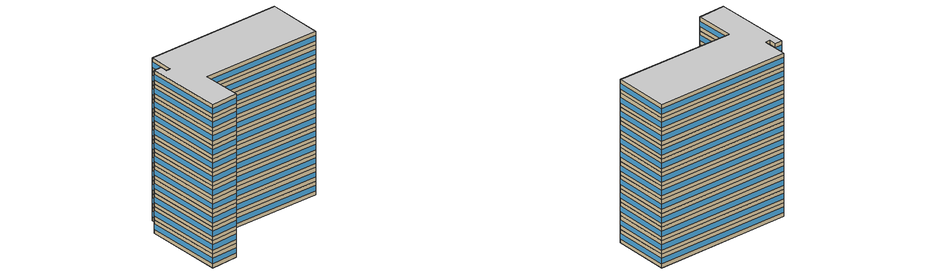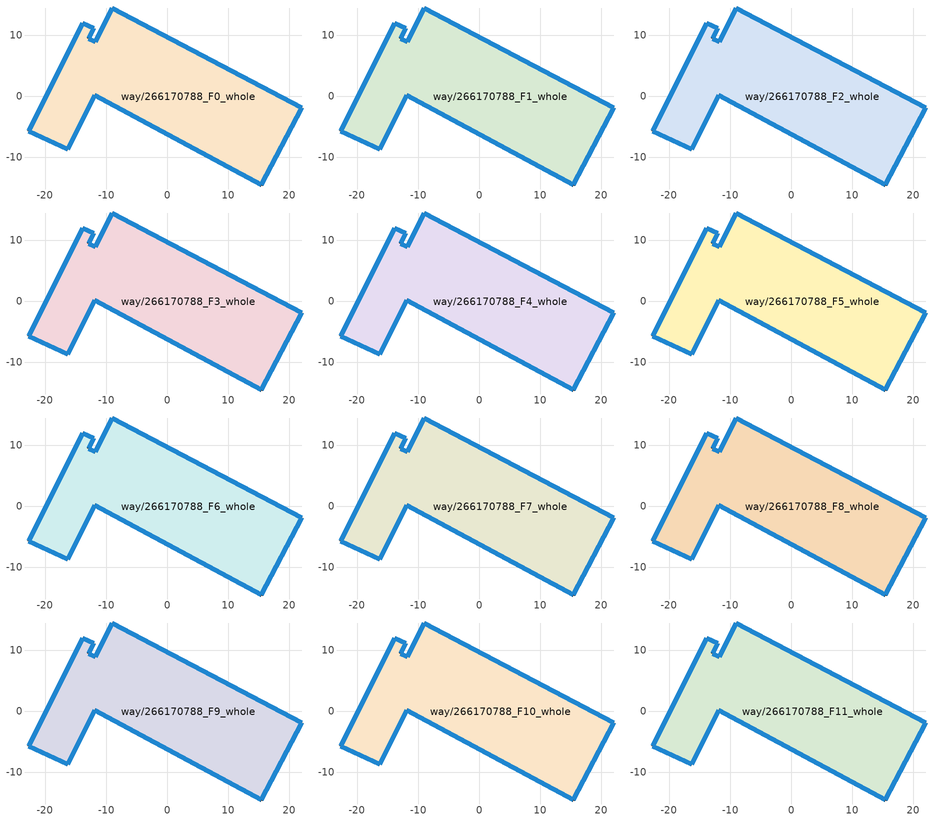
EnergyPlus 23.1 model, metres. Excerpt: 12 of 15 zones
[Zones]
way/266170788_F0_whole
 floor ground (Floor_Construction): 15.39,-14.51 22.01,-1.87 -9.05,14.48 -11.82,8.95 -12.87,9.48 -12.05,11.13 -13.82,12.01 -22.69,-5.68 -16.29,-8.7 -11.93,0.17 z0
 wall outside (Wall_Construction): -22.69,-5.68 -13.82,12.01 -12.05,11.13 -12.87,9.48 -11.82,8.95 -9.05,14.48 22.01,-1.87 15.39,-14.51 -11.93,0.17 -16.29,-8.7 -22.69,-5.68 z0:3.5
 window (Window_Construction): -22.69,-5.67 -13.83,12 / -13.82,12.01 -12.05,11.13 / -12.05,11.13 -12.87,9.48 / -12.87,9.48 -11.82,8.95 / -11.82,8.95 -9.05,14.47 / -9.03,14.47 21.99,-1.86 / 22.01,-1.88 15.4,-14.51 / 15.38,-14.51 -11.91,0.16 / -11.93,0.16 -16.29,-8.7 / -16.29,-8.7 -22.69,-5.68 z1.05:2.45
way/266170788_F1_whole
 floor to way/266170788_F0_whole (Floor_Construction): 15.39,-14.51 22.01,-1.87 -9.05,14.48 -11.82,8.95 -12.87,9.48 -12.05,11.13 -13.82,12.01 -22.69,-5.68 -16.29,-8.7 -11.93,0.17 z3.5
 wall outside (Wall_Construction): -22.69,-5.68 -13.82,12.01 -12.05,11.13 -12.87,9.48 -11.82,8.95 -9.05,14.48 22.01,-1.87 15.39,-14.51 -11.93,0.17 -16.29,-8.7 -22.69,-5.68 z3.5:7
 window (Window_Construction): -22.69,-5.67 -13.83,12 / -13.82,12.01 -12.05,11.13 / -12.05,11.13 -12.87,9.48 / -12.87,9.48 -11.82,8.95 / -11.82,8.95 -9.05,14.47 / -9.03,14.47 21.99,-1.86 / 22.01,-1.88 15.4,-14.51 / 15.38,-14.51 -11.91,0.16 / -11.93,0.16 -16.29,-8.7 / -16.29,-8.7 -22.69,-5.68 z4.55:5.95
way/266170788_F2_whole
 floor to way/266170788_F1_whole (Floor_Construction): 15.39,-14.51 22.01,-1.87 -9.05,14.48 -11.82,8.95 -12.87,9.48 -12.05,11.13 -13.82,12.01 -22.69,-5.68 -16.29,-8.7 -11.93,0.17 z7
 wall outside (Wall_Construction): -22.69,-5.68 -13.82,12.01 -12.05,11.13 -12.87,9.48 -11.82,8.95 -9.05,14.48 22.01,-1.87 15.39,-14.51 -11.93,0.17 -16.29,-8.7 -22.69,-5.68 z7:10.5
 window (Window_Construction): -22.69,-5.67 -13.83,12 / -13.82,12.01 -12.05,11.13 / -12.05,11.13 -12.87,9.48 / -12.87,9.48 -11.82,8.95 / -11.82,8.95 -9.05,14.47 / -9.03,14.47 21.99,-1.86 / 22.01,-1.88 15.4,-14.51 / 15.38,-14.51 -11.91,0.16 / -11.93,0.16 -16.29,-8.7 / -16.29,-8.7 -22.69,-5.68 z8.05:9.45
way/266170788_F3_whole
 floor to way/266170788_F2_whole (Floor_Construction): 15.39,-14.51 22.01,-1.87 -9.05,14.48 -11.82,8.95 -12.87,9.48 -12.05,11.13 -13.82,12.01 -22.69,-5.68 -16.29,-8.7 -11.93,0.17 z10.5
 wall outside (Wall_Construction): -22.69,-5.68 -13.82,12.01 -12.05,11.13 -12.87,9.48 -11.82,8.95 -9.05,14.48 22.01,-1.87 15.39,-14.51 -11.93,0.17 -16.29,-8.7 -22.69,-5.68 z10.5:14
 window (Window_Construction): -22.69,-5.67 -13.83,12 / -13.82,12.01 -12.05,11.13 / -12.05,11.13 -12.87,9.48 / -12.87,9.48 -11.82,8.95 / -11.82,8.95 -9.05,14.47 / -9.03,14.47 21.99,-1.86 / 22.01,-1.88 15.4,-14.51 / 15.38,-14.51 -11.91,0.16 / -11.93,0.16 -16.29,-8.7 / -16.29,-8.7 -22.69,-5.68 z11.55:12.95
way/266170788_F4_whole
 floor to way/266170788_F3_whole (Floor_Construction): 15.39,-14.51 22.01,-1.87 -9.05,14.48 -11.82,8.95 -12.87,9.48 -12.05,11.13 -13.82,12.01 -22.69,-5.68 -16.29,-8.7 -11.93,0.17 z14
 wall outside (Wall_Construction): -22.69,-5.68 -13.82,12.01 -12.05,11.13 -12.87,9.48 -11.82,8.95 -9.05,14.48 22.01,-1.87 15.39,-14.51 -11.93,0.17 -16.29,-8.7 -22.69,-5.68 z14:17.5
 window (Window_Construction): -22.69,-5.67 -13.83,12 / -13.82,12.01 -12.05,11.13 / -12.05,11.13 -12.87,9.48 / -12.87,9.48 -11.82,8.95 / -11.82,8.95 -9.05,14.47 / -9.03,14.47 21.99,-1.86 / 22.01,-1.88 15.4,-14.51 / 15.38,-14.51 -11.91,0.16 / -11.93,0.16 -16.29,-8.7 / -16.29,-8.7 -22.69,-5.68 z15.05:16.45
way/266170788_F5_whole
 floor to way/266170788_F4_whole (Floor_Construction): 15.39,-14.51 22.01,-1.87 -9.05,14.48 -11.82,8.95 -12.87,9.48 -12.05,11.13 -13.82,12.01 -22.69,-5.68 -16.29,-8.7 -11.93,0.17 z17.5
 wall outside (Wall_Construction): -22.69,-5.68 -13.82,12.01 -12.05,11.13 -12.87,9.48 -11.82,8.95 -9.05,14.48 22.01,-1.87 15.39,-14.51 -11.93,0.17 -16.29,-8.7 -22.69,-5.68 z17.5:21
 window (Window_Construction): -22.69,-5.67 -13.83,12 / -13.82,12.01 -12.05,11.13 / -12.05,11.13 -12.87,9.48 / -12.87,9.48 -11.82,8.95 / -11.82,8.95 -9.05,14.47 / -9.03,14.47 21.99,-1.86 / 22.01,-1.88 15.4,-14.51 / 15.38,-14.51 -11.91,0.16 / -11.93,0.16 -16.29,-8.7 / -16.29,-8.7 -22.69,-5.68 z18.55:19.95
way/266170788_F6_whole
 floor to way/266170788_F5_whole (Floor_Construction): 15.39,-14.51 22.01,-1.87 -9.05,14.48 -11.82,8.95 -12.87,9.48 -12.05,11.13 -13.82,12.01 -22.69,-5.68 -16.29,-8.7 -11.93,0.17 z21
 wall outside (Wall_Construction): -22.69,-5.68 -13.82,12.01 -12.05,11.13 -12.87,9.48 -11.82,8.95 -9.05,14.48 22.01,-1.87 15.39,-14.51 -11.93,0.17 -16.29,-8.7 -22.69,-5.68 z21:24.5
 window (Window_Construction): -22.69,-5.67 -13.83,12 / -13.82,12.01 -12.05,11.13 / -12.05,11.13 -12.87,9.48 / -12.87,9.48 -11.82,8.95 / -11.82,8.95 -9.05,14.47 / -9.03,14.47 21.99,-1.86 / 22.01,-1.88 15.4,-14.51 / 15.38,-14.51 -11.91,0.16 / -11.93,0.16 -16.29,-8.7 / -16.29,-8.7 -22.69,-5.68 z22.05:23.45
way/266170788_F7_whole
 floor to way/266170788_F6_whole (Floor_Construction): 15.39,-14.51 22.01,-1.87 -9.05,14.48 -11.82,8.95 -12.87,9.48 -12.05,11.13 -13.82,12.01 -22.69,-5.68 -16.29,-8.7 -11.93,0.17 z24.5
 wall outside (Wall_Construction): -22.69,-5.68 -13.82,12.01 -12.05,11.13 -12.87,9.48 -11.82,8.95 -9.05,14.48 22.01,-1.87 15.39,-14.51 -11.93,0.17 -16.29,-8.7 -22.69,-5.68 z24.5:28
 window (Window_Construction): -22.69,-5.67 -13.83,12 / -13.82,12.01 -12.05,11.13 / -12.05,11.13 -12.87,9.48 / -12.87,9.48 -11.82,8.95 / -11.82,8.95 -9.05,14.47 / -9.03,14.47 21.99,-1.86 / 22.01,-1.88 15.4,-14.51 / 15.38,-14.51 -11.91,0.16 / -11.93,0.16 -16.29,-8.7 / -16.29,-8.7 -22.69,-5.68 z25.55:26.95
way/266170788_F8_whole
 floor to way/266170788_F7_whole (Floor_Construction): 15.39,-14.51 22.01,-1.87 -9.05,14.48 -11.82,8.95 -12.87,9.48 -12.05,11.13 -13.82,12.01 -22.69,-5.68 -16.29,-8.7 -11.93,0.17 z28
 wall outside (Wall_Construction): -22.69,-5.68 -13.82,12.01 -12.05,11.13 -12.87,9.48 -11.82,8.95 -9.05,14.48 22.01,-1.87 15.39,-14.51 -11.93,0.17 -16.29,-8.7 -22.69,-5.68 z28:31.5
 window (Window_Construction): -22.69,-5.67 -13.83,12 / -13.82,12.01 -12.05,11.13 / -12.05,11.13 -12.87,9.48 / -12.87,9.48 -11.82,8.95 / -11.82,8.95 -9.05,14.47 / -9.03,14.47 21.99,-1.86 / 22.01,-1.88 15.4,-14.51 / 15.38,-14.51 -11.91,0.16 / -11.93,0.16 -16.29,-8.7 / -16.29,-8.7 -22.69,-5.68 z29.05:30.45
way/266170788_F9_whole
 floor to way/266170788_F8_whole (Floor_Construction): 15.39,-14.51 22.01,-1.87 -9.05,14.48 -11.82,8.95 -12.87,9.48 -12.05,11.13 -13.82,12.01 -22.69,-5.68 -16.29,-8.7 -11.93,0.17 z31.5
 wall outside (Wall_Construction): -22.69,-5.68 -13.82,12.01 -12.05,11.13 -12.87,9.48 -11.82,8.95 -9.05,14.48 22.01,-1.87 15.39,-14.51 -11.93,0.17 -16.29,-8.7 -22.69,-5.68 z31.5:35
 window (Window_Construction): -22.69,-5.67 -13.83,12 / -13.82,12.01 -12.05,11.13 / -12.05,11.13 -12.87,9.48 / -12.87,9.48 -11.82,8.95 / -11.82,8.95 -9.05,14.47 / -9.03,14.47 21.99,-1.86 / 22.01,-1.88 15.4,-14.51 / 15.38,-14.51 -11.91,0.16 / -11.93,0.16 -16.29,-8.7 / -16.29,-8.7 -22.69,-5.68 z32.55:33.95
way/266170788_F10_whole
 floor to way/266170788_F9_whole (Floor_Construction): 15.39,-14.51 22.01,-1.87 -9.05,14.48 -11.82,8.95 -12.87,9.48 -12.05,11.13 -13.82,12.01 -22.69,-5.68 -16.29,-8.7 -11.93,0.17 z35
 wall outside (Wall_Construction): -22.69,-5.68 -13.82,12.01 -12.05,11.13 -12.87,9.48 -11.82,8.95 -9.05,14.48 22.01,-1.87 15.39,-14.51 -11.93,0.17 -16.29,-8.7 -22.69,-5.68 z35:38.5
 window (Window_Construction): -22.69,-5.67 -13.83,12 / -13.82,12.01 -12.05,11.13 / -12.05,11.13 -12.87,9.48 / -12.87,9.48 -11.82,8.95 / -11.82,8.95 -9.05,14.47 / -9.03,14.47 21.99,-1.86 / 22.01,-1.88 15.4,-14.51 / 15.38,-14.51 -11.91,0.16 / -11.93,0.16 -16.29,-8.7 / -16.29,-8.7 -22.69,-5.68 z36.05:37.45
way/266170788_F11_whole
 floor to way/266170788_F10_whole (Floor_Construction): 15.39,-14.51 22.01,-1.87 -9.05,14.48 -11.82,8.95 -12.87,9.48 -12.05,11.13 -13.82,12.01 -22.69,-5.68 -16.29,-8.7 -11.93,0.17 z38.5
 wall outside (Wall_Construction): -22.69,-5.68 -13.82,12.01 -12.05,11.13 -12.87,9.48 -11.82,8.95 -9.05,14.48 22.01,-1.87 15.39,-14.51 -11.93,0.17 -16.29,-8.7 -22.69,-5.68 z38.5:42
 window (Window_Construction): -22.69,-5.67 -13.83,12 / -13.82,12.01 -12.05,11.13 / -12.05,11.13 -12.87,9.48 / -12.87,9.48 -11.82,8.95 / -11.82,8.95 -9.05,14.47 / -9.03,14.47 21.99,-1.86 / 22.01,-1.88 15.4,-14.51 / 15.38,-14.51 -11.91,0.16 / -11.93,0.16 -16.29,-8.7 / -16.29,-8.7 -22.69,-5.68 z39.55:40.95
 ceiling to way/266170788_F12_whole (Floor_Construction): 22.01,-1.87 15.39,-14.51 -11.93,0.17 -16.29,-8.7 -22.69,-5.68 -13.82,12.01 -12.05,11.13 -12.87,9.48 -11.82,8.95 -9.05,14.48 z42
[Building]
OpenUBEM_Building: North Axis=0; Terrain=City; Solar Distribution=FullExterior
[Site:Location]
New.York-Central.Park.Obs-Belvedere.Castle: Latitude=40.77889; Longitude=-73.9692; Time Zone=-5; Elevation=48
[SizingPeriod:WeatherFileDays]
AnnualSizingPeriod: Begin Month=1; Begin Day of Month=1; End Month=12; End Day of Month=31; Day of Week for Start Day=Monday; Use Weather File Daylight Saving Period=No; Use Weather File Rain and Snow Indicators=No
[SITE:WATERMAINSTEMPERATURE]
Calculation Method=CorrelationFromWeatherFile
[MATERIAL:NOMASS] Roughness=MediumRough; Thermal Absorptance=0.9; Solar Absorptance=0.7; Visible Absorptance=0.7
Name | Thermal Resistance
Wall_Assembly | 1.73913
Floor_Assembly | 1.94932
[WINDOWMATERIAL:SIMPLEGLAZINGSYSTEM]
Window_Material: UFactor=3.236; Solar Heat Gain Coefficient=0.36; Visible Transmittance=0.6
[CONSTRUCTION]
Wall_Construction: Wall_Assembly
Floor_Construction: Floor_Assembly
Window_Construction: Window_Material
[ZONE] Type=1; Multiplier=1; Ceiling Height=autocalculate; Volume=autocalculate; Floor Area=autocalculate; Part of Total Floor Area=Yes
way/266170788_F0_whole; way/266170788_F1_whole; way/266170788_F2_whole; way/266170788_F3_whole; way/266170788_F4_whole; way/266170788_F5_whole; way/266170788_F6_whole; way/266170788_F7_whole; way/266170788_F8_whole; way/266170788_F9_whole; way/266170788_F10_whole; way/266170788_F11_whole
[PEOPLE] Number of People Schedule=Occupancy_Schedule_MediumOffice; Number of People Calculation Method=People/Area; People per Floor Area=0.0538213; Fraction Radiant=0.3; Sensible Heat Fraction=autocalculate; Activity Level Schedule=Activity_Level; Carbon Dioxide Generation Rate=3.82e-08; Enable ASHRAE 55 Comfort Warnings=No; Mean Radiant Temperature Calculation Type=ZoneAveraged; Clothing Insulation Calculation Method=ClothingInsulationSchedule; Cold Stress Temperature Threshold=15.56; Heat Stress Temperature Threshold=30
Name | Zone or ZoneList or Space or SpaceList
People_way/266170788_F0_whole | way/266170788_F0_whole
People_way/266170788_F1_whole | way/266170788_F1_whole
People_way/266170788_F2_whole | way/266170788_F2_whole
People_way/266170788_F3_whole | way/266170788_F3_whole
People_way/266170788_F4_whole | way/266170788_F4_whole
People_way/266170788_F5_whole | way/266170788_F5_whole
People_way/266170788_F6_whole | way/266170788_F6_whole
People_way/266170788_F7_whole | way/266170788_F7_whole
People_way/266170788_F8_whole | way/266170788_F8_whole
People_way/266170788_F9_whole | way/266170788_F9_whole
People_way/266170788_F10_whole | way/266170788_F10_whole
People_way/266170788_F11_whole | way/266170788_F11_whole
[LIGHTS] Schedule=Lighting_Schedule_MediumOffice; Design Level Calculation Method=Watts/Area; Watts per Zone Floor Area=10.76; Return Air Fraction=0; Fraction Radiant=0.42; Fraction Visible=0; Fraction Replaceable=1; EndUse Subcategory=General; Return Air Fraction Calculated from Plenum Temperature=No; Return Air Fraction Function of Plenum Temperature Coefficient 1=0; Return Air Fraction Function of Plenum Temperature Coefficient 2=0
Name | Zone or ZoneList or Space or SpaceList
Lights_way/266170788_F0_whole | way/266170788_F0_whole
Lights_way/266170788_F1_whole | way/266170788_F1_whole
Lights_way/266170788_F2_whole | way/266170788_F2_whole
Lights_way/266170788_F3_whole | way/266170788_F3_whole
Lights_way/266170788_F4_whole | way/266170788_F4_whole
Lights_way/266170788_F5_whole | way/266170788_F5_whole
Lights_way/266170788_F6_whole | way/266170788_F6_whole
Lights_way/266170788_F7_whole | way/266170788_F7_whole
Lights_way/266170788_F8_whole | way/266170788_F8_whole
Lights_way/266170788_F9_whole | way/266170788_F9_whole
Lights_way/266170788_F10_whole | way/266170788_F10_whole
Lights_way/266170788_F11_whole | way/266170788_F11_whole
[ELECTRICEQUIPMENT] Schedule=Equipment_Schedule_MediumOffice; Design Level Calculation Method=Watts/Area; Watts per Zone Floor Area=10.76; Fraction Latent=0; Fraction Radiant=0.5; Fraction Lost=0; EndUse Subcategory=General
Name | Zone or ZoneList or Space or SpaceList
Equipment_way/266170788_F0_whole | way/266170788_F0_whole
Equipment_way/266170788_F1_whole | way/266170788_F1_whole
Equipment_way/266170788_F2_whole | way/266170788_F2_whole
Equipment_way/266170788_F3_whole | way/266170788_F3_whole
Equipment_way/266170788_F4_whole | way/266170788_F4_whole
Equipment_way/266170788_F5_whole | way/266170788_F5_whole
Equipment_way/266170788_F6_whole | way/266170788_F6_whole
Equipment_way/266170788_F7_whole | way/266170788_F7_whole
Equipment_way/266170788_F8_whole | way/266170788_F8_whole
Equipment_way/266170788_F9_whole | way/266170788_F9_whole
Equipment_way/266170788_F10_whole | way/266170788_F10_whole
Equipment_way/266170788_F11_whole | way/266170788_F11_whole
[ZONEINFILTRATION:DESIGNFLOWRATE] Schedule=Infiltration_Schedule_MediumOffice; Design Flow Rate Calculation Method=Flow/ExteriorWallArea; Flow Rate per Exterior Surface Area=0.000285; Constant Term Coefficient=1; Temperature Term Coefficient=0; Velocity Term Coefficient=0; Velocity Squared Term Coefficient=0
Name | Zone or ZoneList or Space or SpaceList
Infiltration_way/266170788_F0_whole | way/266170788_F0_whole
Infiltration_way/266170788_F1_whole | way/266170788_F1_whole
Infiltration_way/266170788_F2_whole | way/266170788_F2_whole
Infiltration_way/266170788_F3_whole | way/266170788_F3_whole
Infiltration_way/266170788_F4_whole | way/266170788_F4_whole
Infiltration_way/266170788_F5_whole | way/266170788_F5_whole
Infiltration_way/266170788_F6_whole | way/266170788_F6_whole
Infiltration_way/266170788_F7_whole | way/266170788_F7_whole
Infiltration_way/266170788_F8_whole | way/266170788_F8_whole
Infiltration_way/266170788_F9_whole | way/266170788_F9_whole
Infiltration_way/266170788_F10_whole | way/266170788_F10_whole
Infiltration_way/266170788_F11_whole | way/266170788_F11_whole
[HVACTEMPLATE:THERMOSTAT] Heating Setpoint Schedule=Heating_Setpoint_MediumOffice; Cooling Setpoint Schedule=Cooling_Setpoint_MediumOffice
way/266170788_F0_whole_Thermostat; way/266170788_F1_whole_Thermostat; way/266170788_F2_whole_Thermostat; way/266170788_F3_whole_Thermostat; way/266170788_F4_whole_Thermostat; way/266170788_F5_whole_Thermostat; way/266170788_F6_whole_Thermostat; way/266170788_F7_whole_Thermostat; way/266170788_F8_whole_Thermostat; way/266170788_F9_whole_Thermostat; way/266170788_F10_whole_Thermostat; way/266170788_F11_whole_Thermostat; way/266170788_F12_whole_Thermostat; way/266170788_F13_whole_Thermostat; way/266170788_F14_whole_Thermostat
[HVACTEMPLATE:ZONE:VAV] Template VAV System=way/266170788_PVAV_Sys; Supply Air Maximum Flow Rate=autosize; Zone Minimum Air Flow Input Method=Constant; Constant Minimum Air Flow Fraction=0.3; Outdoor Air Method=Flow/Person; Outdoor Air Flow Rate per Person=0.01; Outdoor Air Flow Rate per Zone Floor Area=0; Outdoor Air Flow Rate per Zone=0; Reheat Coil Type=Electric; Damper Heating Action=Reverse; Baseboard Heating Type=None; Baseboard Heating Capacity=autosize; Zone Cooling Design Supply Air Temperature Input Method=SystemSupplyAirTemperature; Zone Cooling Design Supply Air Temperature=12.8; Zone Cooling Design Supply Air Temperature Difference=11.11; Zone Heating Design Supply Air Temperature Input Method=SupplyAirTemperature; Zone Heating Design Supply Air Temperature=50; Zone Heating Design Supply Air Temperature Difference=30
Name | Template Thermostat
way/266170788_F0_whole | way/266170788_F0_whole_Thermostat
way/266170788_F1_whole | way/266170788_F1_whole_Thermostat
way/266170788_F2_whole | way/266170788_F2_whole_Thermostat
way/266170788_F3_whole | way/266170788_F3_whole_Thermostat
way/266170788_F4_whole | way/266170788_F4_whole_Thermostat
way/266170788_F5_whole | way/266170788_F5_whole_Thermostat
way/266170788_F6_whole | way/266170788_F6_whole_Thermostat
way/266170788_F7_whole | way/266170788_F7_whole_Thermostat
way/266170788_F8_whole | way/266170788_F8_whole_Thermostat
way/266170788_F9_whole | way/266170788_F9_whole_Thermostat
way/266170788_F10_whole | way/266170788_F10_whole_Thermostat
way/266170788_F11_whole | way/266170788_F11_whole_Thermostat
[HVACTEMPLATE:SYSTEM:PACKAGEDVAV]
way/266170788_PVAV_Sys: Supply Fan Maximum Flow Rate=autosize; Supply Fan Minimum Flow Rate=autosize; Supply Fan Placement=DrawThrough; Supply Fan Total Efficiency=0.6084; Supply Fan Delta Pressure=1389.42; Supply Fan Motor Efficiency=0.9; Supply Fan Motor in Air Stream Fraction=1; Cooling Coil Type=TwoSpeedDX; Cooling Coil Design Setpoint=12.8; Cooling Coil Gross Rated Total Capacity=autosize; Cooling Coil Gross Rated Sensible Heat Ratio=autosize; Cooling Coil Gross Rated COP=3.73922; Heating Coil Type=Electric; Heating Coil Design Setpoint=10; Heating Coil Capacity=autosize; Gas Heating Coil Efficiency=0.8; Gas Heating Coil Parasitic Electric Load=0; Maximum Outdoor Air Flow Rate=autosize; Minimum Outdoor Air Flow Rate=autosize; Minimum Outdoor Air Control Type=ProportionalMinimum; Economizer Type=DifferentialDryBulb; Economizer Lockout=NoLockout; Supply Fan PartLoad Power Coefficients=InletVaneDampers; Night Cycle Control=StayOff; Heat Recovery Type=None; Sensible Heat Recovery Effectiveness=0.7; Latent Heat Recovery Effectiveness=0.65; Cooling Coil Setpoint Reset Type=Warmest; Heating Coil Setpoint Reset Type=None; Dehumidification Control Type=None; Dehumidification Setpoint=60; Humidifier Type=None; Humidifier Rated Capacity=1e-06; Humidifier Rated Electric Power=autosize; Humidifier Setpoint=30; Sizing Option=NonCoincident; Return Fan=No; Return Fan Total Efficiency=0.7; Return Fan Delta Pressure=500; Return Fan Motor Efficiency=0.9; Return Fan Motor in Air Stream Fraction=1; Return Fan PartLoad Power Coefficients=InletVaneDampers
[WATERHEATER:MIXED]
DHW_Heater_MediumOffice: Tank Volume=0.3785; Setpoint Temperature Schedule=OpenUBEM_DHW_Setpoint; Deadband Temperature Difference=0; Heater Control Type=Cycle; Heater Maximum Capacity=33058; Heater Ignition Minimum Flow Rate=0; Heater Ignition Delay=0; Heater Fuel Type=NaturalGas; Heater Thermal Efficiency=0.808; Off Cycle Parasitic Fuel Consumption Rate=0; Off Cycle Parasitic Fuel Type=NaturalGas; Off Cycle Parasitic Heat Fraction to Tank=0; On Cycle Parasitic Fuel Consumption Rate=0; On Cycle Parasitic Heat Fraction to Tank=0; Ambient Temperature Indicator=Zone; Ambient Temperature Zone=way/266170788_F0_whole; Off Cycle Loss Coefficient to Ambient Temperature=7.56; Off Cycle Loss Fraction to Zone=1; On Cycle Loss Coefficient to Ambient Temperature=7.56; On Cycle Loss Fraction to Zone=1; Peak Use Flow Rate=9.57234e-05; Use Flow Rate Fraction Schedule=OpenUBEM_DHW_FlowFrac_MediumOffice; Use Side Effectiveness=1; Source Side Effectiveness=1; Use Side Design Flow Rate=autosize; Source Side Design Flow Rate=autosize; Indirect Water Heating Recovery Time=1.5; Source Side Flow Control Mode=IndirectHeatPrimarySetpoint; EndUse Subcategory=DHW
[WATERUSE:EQUIPMENT]
DHW_WaterUse_MediumOffice: EndUse Subcategory=DHW; Peak Flow Rate=9.57234e-05; Flow Rate Fraction Schedule=OpenUBEM_DHW_FlowFrac_MediumOffice; Target Temperature Schedule=OpenUBEM_DHW_Setpoint; Zone=way/266170788_F0_whole; Sensible Fraction Schedule=OpenUBEM_DHW_SensibleFrac; Latent Fraction Schedule=OpenUBEM_DHW_LatentFrac
[WATERUSE:CONNECTIONS]
DHW_WaterConn_MediumOffice: Hot Water Supply Temperature Schedule=OpenUBEM_DHW_Setpoint; Drain Water Heat Exchanger Type=None; Drain Water Heat Exchanger Destination=Plant; Water Use Equipment 1=DHW_WaterUse_MediumOffice
[SCHEDULE:COMPACT]
Occupancy_Schedule_MediumOffice: Through: 12/31, For: Weekdays, Until: 06:00, 0, Until: 07:00, 0.1, Until: 08:00, 0.2, Until: 12:00, 0.95, Until: 13:00, 0.5, Until: 17:00, 0.95, Until: 18:00, 0.3, Until: 22:00, 0.1, Until: 24:00, 0.05, For: Saturday, Until: 06:00, 0, Until: 08:00, 0.1, Until: 12:00, 0.3, Until: 17:00, 0.1, Until: 19:00, 0.05, Until: 24:00, 0, For: AllOtherDays, Until: 06:00, 0, Until: 18:00, 0.05, Until: 24:00, 0
Lighting_Schedule_MediumOffice: Through: 12/31, For: Weekdays, Until: 05:00, 0.04184, Until: 07:00, 0.08368, Until: 08:00, 0.25105, Until: 17:00, 0.75314, Until: 18:00, 0.41841, Until: 20:00, 0.25105, Until: 22:00, 0.16736, Until: 23:00, 0.08368, Until: 24:00, 0.04184, For: Saturday, Until: 06:00, 0.04184, Until: 08:00, 0.08368, Until: 12:00, 0.25105, Until: 17:00, 0.12552, Until: 24:00, 0.04184, For: AllOtherDays, Until: 24:00, 0.04184
Equipment_Schedule_MediumOffice: Through: 12/31, For: Weekdays, Until: 06:00, 0.307674, Until: 08:00, 0.381235, Until: 12:00, 0.857778, Until: 13:00, 0.76247, Until: 17:00, 0.857778, Until: 18:00, 0.476543, Until: 24:00, 0.381235, For: Saturday, Until: 06:00, 0.230755, Until: 08:00, 0.381235, Until: 12:00, 0.476543, Until: 17:00, 0.33358, Until: 19:00, 0.285926, Until: 24:00, 0.230755, For: AllOtherDays, Until: 06:00, 0.230755, Until: 18:00, 0.285926, Until: 24:00, 0.230755
Heating_Setpoint_MediumOffice: Through: 12/31, For: Weekdays, Until: 06:00, 15.6, Until: 07:00, 21.1, Until: 08:00, 21.1, Until: 12:00, 21.1, Until: 13:00, 21.1, Until: 17:00, 21.1, Until: 19:00, 21.1, Until: 24:00, 15.6, For: Saturday, Until: 06:00, 15.6, Until: 08:00, 21.1, Until: 12:00, 21.1, Until: 17:00, 21.1, Until: 19:00, 21.1, Until: 24:00, 15.6, For: AllOtherDays, Until: 06:00, 15.6, Until: 18:00, 21.1, Until: 24:00, 15.6
Cooling_Setpoint_MediumOffice: Through: 12/31, For: Weekdays, Until: 06:00, 29.4, Until: 07:00, 23.9, Until: 08:00, 23.9, Until: 12:00, 23.9, Until: 13:00, 23.9, Until: 17:00, 23.9, Until: 18:00, 23.9, Until: 22:00, 23.9, Until: 24:00, 23.9, For: Saturday, Until: 06:00, 29.4, Until: 08:00, 23.9, Until: 12:00, 23.9, Until: 17:00, 23.9, Until: 19:00, 23.9, Until: 24:00, 29.4, For: AllOtherDays, Until: 06:00, 29.4, Until: 18:00, 23.9, Until: 24:00, 29.4
Infiltration_Schedule_MediumOffice: Through: 12/31, For: Weekdays, Until: 06:00, 1, Until: 07:00, 0.25, Until: 08:00, 0.25, Until: 12:00, 0.25, Until: 13:00, 0.25, Until: 17:00, 0.25, Until: 18:00, 0.25, Until: 22:00, 0.25, Until: 24:00, 0.25, For: Saturday, Until: 06:00, 1, Until: 08:00, 0.25, Until: 12:00, 0.25, Until: 17:00, 0.25, Until: 19:00, 0.25, Until: 24:00, 1, For: AllOtherDays, Until: 06:00, 1, Until: 18:00, 0.25, Until: 24:00, 1
[Schedule:Constant]
Activity_Level: Hourly Value=120
[SCHEDULE:CONSTANT]
Name | Hourly Value
OpenUBEM_DHW_Setpoint | 60
OpenUBEM_DHW_FlowFrac_MediumOffice | 0.164889
OpenUBEM_DHW_SensibleFrac | 0.2
OpenUBEM_DHW_LatentFrac | 0.05
